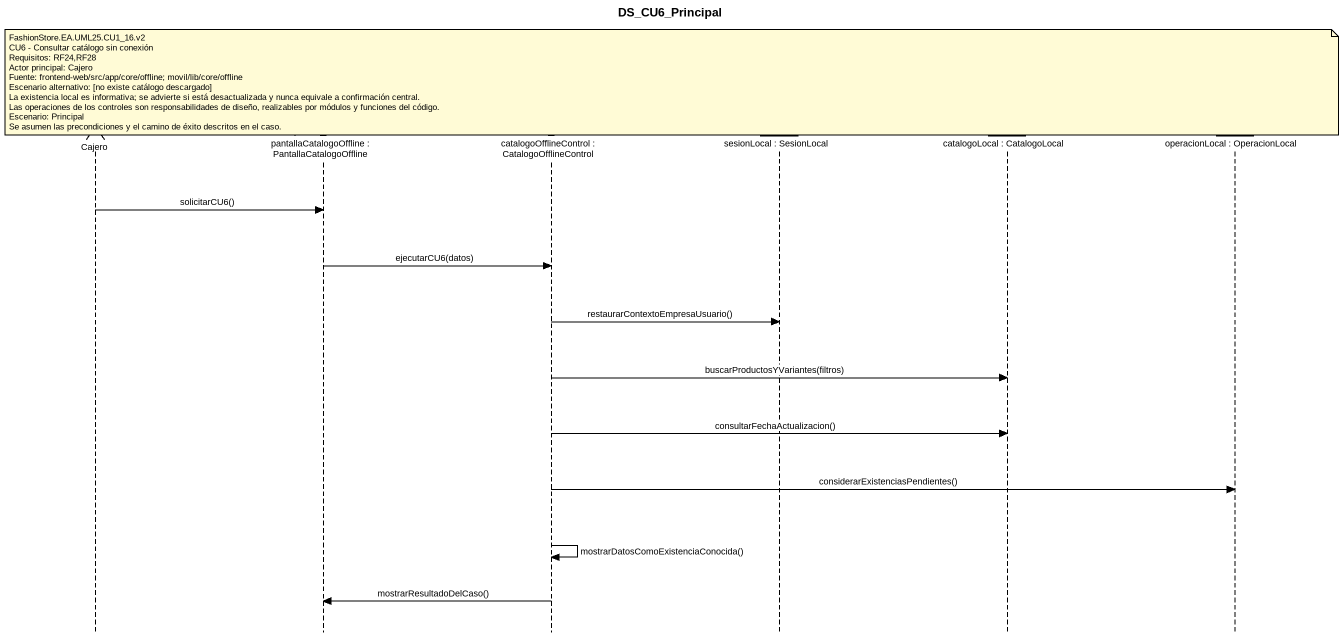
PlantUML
@startuml
title DS_CU6_Principal
hide footbox
actor Cajero
boundary "pantallaCatalogoOffline : PantallaCatalogoOffline" as pantallaCatalogoOffline #F5FFE1
control "catalogoOfflineControl : CatalogoOfflineControl" as catalogoOfflineControl #E4FFF0
entity "sesionLocal : SesionLocal" as sesionLocal #E8F4FB
entity "catalogoLocal : CatalogoLocal" as catalogoLocal #E8F4FB
entity "operacionLocal : OperacionLocal" as operacionLocal #E8F4FB

note over sesionLocal
  FashionStore.EA.UML25.CU1_16.v2
  CU6 - Consultar catálogo sin conexión
  Requisitos: RF24,RF28
  Actor principal: Cajero
  Fuente: frontend-web/src/app/core/offline; movil/lib/core/offline
  Escenario alternativo: [no existe catálogo descargado]
  La existencia local es informativa; se advierte si está desactualizada y nunca equivale a confirmación central.
  Las operaciones de los controles son responsabilidades de diseño, realizables por módulos y funciones del código.
  Escenario: Principal
  Se asumen las precondiciones y el camino de éxito descritos en el caso.
end note
Cajero -> pantallaCatalogoOffline : solicitarCU6()
pantallaCatalogoOffline -> catalogoOfflineControl : ejecutarCU6(datos)
catalogoOfflineControl -> sesionLocal : restaurarContextoEmpresaUsuario()
catalogoOfflineControl -> catalogoLocal : buscarProductosYVariantes(filtros)
catalogoOfflineControl -> catalogoLocal : consultarFechaActualizacion()
catalogoOfflineControl -> operacionLocal : considerarExistenciasPendientes()
catalogoOfflineControl -> catalogoOfflineControl : mostrarDatosComoExistenciaConocida()
catalogoOfflineControl -> pantallaCatalogoOffline : mostrarResultadoDelCaso()
@enduml
